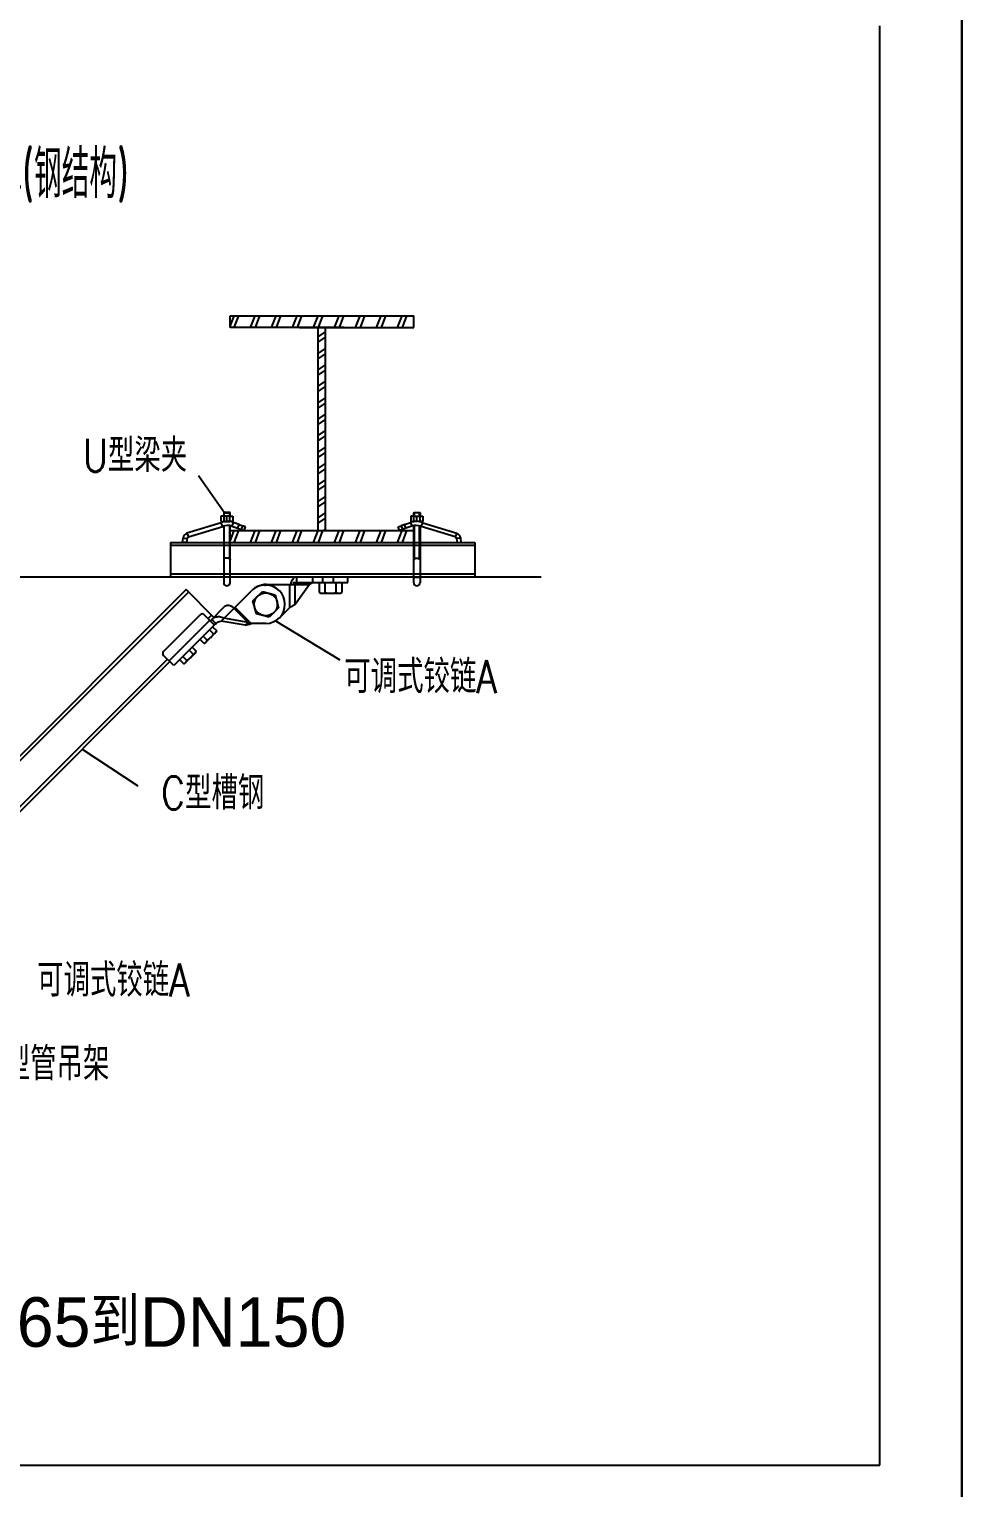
# Model space of a CAD drawing. Extents: x 1031190 to 1725648, y 733081 to 1571294.
# Drawn here: x 1161261 to 1172553, y 1205234 to 1222888 of the extents above; entities that cross this region are included whole.
import ezdxf

# ---------------------------------------------------------------- set-up
doc = ezdxf.new("R2010")
doc.units = 0
doc.header["$LTSCALE"] = 1000
doc.header["$MEASUREMENT"] = 0
doc.layers.add('A-文字', color=3, linetype='Continuous', lineweight=30)
for name, color, linetype in [('bz', 2, 'Continuous'), ('W_DIM', 4, 'Continuous'), ('walraven', 7, 'Continuous'), ('支架', 7, 'Continuous')]:
    doc.layers.add(name, color=color, linetype=linetype)
doc.styles.get("Standard").update_dxf_attribs({"font": 'gbenor.shx', "bigfont": 'gbcbig.shx'})
doc.styles.add('wwp100', font='txt.shx', dxfattribs={"width": 0.7, "height": 400, "bigfont": 'hztxt.shx'})
doc.styles.add('中西文等高字体', font='HZTXT_E.shx', dxfattribs={"width": 0.7, "height": 4, "bigfont": 'hztxt.shx'})
doc.dimstyles.get("Standard").update_dxf_attribs({"dimtxt": 0.18, "dimasz": 0.18, "dimexe": 0.18, "dimexo": 0.0625, "dimgap": 0.09, "dimtad": 0, "dimtih": 1, "dimtoh": 1, "dimdec": 4, "dimzin": 0, "dimdsep": 46, "dimtxsty": 'Standard', "dimcen": 0.09, "dimadec": 0, "dimazin": 0, "dimtfac": 1, "dimtdec": 4, "dimtofl": 0, "dimtmove": 0, "dimatfit": 3, "dimfxl": 0, "dimtolj": 1, "dimtzin": 0, "dimarcsym": 0})

msp = doc.modelspace()

# ---------------------------------------------------------------- linework, layer by layer
at = {"color": 7}
for p, q in [((1171560.2, 1205507.8), (1171560.2, 1222928.1)), ((1162973.2, 1216677.1), (1162973.2, 1216259.7)), ((1163693.4, 1216677.1), (1165916.5, 1216677.1)), ((1166655.1, 1216677.1), (1166655.1, 1216259.7)), ((1124743.3, 1205507.8), (1171560.2, 1205507.8))]:
    msp.add_line(p, q, dxfattribs=at)
for p, q in [((1163693.4, 1219291.4), (1163742.1, 1219418.1)), ((1163693.4, 1219418.1), (1165916.5, 1219418.1)), ((1163693.4, 1219275.6), (1163693.4, 1219418.1)), ((1163745.2, 1219275.6), (1163800, 1219418.1)), ((1163941.6, 1219275.6), (1163996.4, 1219418.1)), ((1163999.5, 1219275.6), (1164054.3, 1219418.1)), ((1164195.9, 1219275.6), (1164250.7, 1219418.1)), ((1164253.8, 1219275.6), (1164308.6, 1219418.1)), ((1164450.2, 1219275.6), (1164505, 1219418.1)), ((1164508.1, 1219275.6), (1164562.9, 1219418.1)), ((1164704.5, 1219275.6), (1164759.3, 1219418.1)), ((1164762.4, 1219275.6), (1164817.3, 1219418.1)), ((1164958.8, 1219275.6), (1165013.7, 1219418.1)), ((1165016.7, 1219275.6), (1165071.6, 1219418.1)), ((1165213.2, 1219275.6), (1165268, 1219418.1)), ((1165271.1, 1219275.6), (1165325.9, 1219418.1)), ((1165467.5, 1219275.6), (1165522.3, 1219418.1)), ((1165525.4, 1219275.6), (1165580.2, 1219418.1)), ((1165721.8, 1219275.6), (1165776.6, 1219418.1)), ((1165779.7, 1219275.6), (1165834.5, 1219418.1)), ((1165916.5, 1219275.6), (1165916.5, 1219418.1)), ((1164759.3, 1216819.7), (1164759.3, 1219275.6)), ((1164759.3, 1219163), (1164850.5, 1219223.1)), ((1164850.5, 1216819.7), (1164850.5, 1219275.6)), ((1164759.3, 1219098.3), (1164850.5, 1219158.5)), ((1164759.3, 1218963.9), (1164850.5, 1219024.1)), ((1164759.3, 1218899.3), (1164850.5, 1218959.5)), ((1164759.3, 1218764.9), (1164850.5, 1218825.1)), ((1164759.3, 1218700.3), (1164850.5, 1218760.5)), ((1164759.3, 1218565.9), (1164850.5, 1218626)), ((1164759.3, 1218501.3), (1164850.5, 1218561.4)), ((1164759.3, 1218366.9), (1164850.5, 1218427)), ((1164759.3, 1218302.2), (1164850.5, 1218362.4)), ((1164759.3, 1218167.8), (1164850.5, 1218228)), ((1164759.3, 1218103.2), (1164850.5, 1218163.4)), ((1164759.3, 1217968.8), (1164850.5, 1218029)), ((1164759.3, 1217904.2), (1164850.5, 1217964.4)), ((1164759.3, 1217769.8), (1164850.5, 1217829.9)), ((1164759.3, 1217705.2), (1164850.5, 1217765.3)), ((1164759.3, 1217570.8), (1164850.5, 1217630.9)), ((1164759.3, 1217506.1), (1164850.5, 1217566.3)), ((1164759.3, 1217371.7), (1164850.5, 1217431.9)), ((1164759.3, 1217307.1), (1164850.5, 1217367.3)), ((1164759.3, 1217172.7), (1164850.5, 1217232.9)), ((1164759.3, 1217108.1), (1164850.5, 1217168.3)), ((1164759.3, 1216973.7), (1164850.5, 1217033.8)), ((1164759.3, 1216909.1), (1164850.5, 1216969.2)), ((1163693.4, 1216819.7), (1165916.5, 1216819.7)), ((1163693.4, 1216692.9), (1163742.1, 1216819.7)), ((1163745.2, 1216677.1), (1163800, 1216819.7)), ((1163941.6, 1216677.1), (1163996.4, 1216819.7)), ((1163999.5, 1216677.1), (1164054.3, 1216819.7)), ((1164195.9, 1216677.1), (1164250.7, 1216819.7)), ((1164253.8, 1216677.1), (1164308.6, 1216819.7)), ((1164450.2, 1216677.1), (1164505, 1216819.7)), ((1164508.1, 1216677.1), (1164562.9, 1216819.7)), ((1164704.5, 1216677.1), (1164759.3, 1216819.7)), ((1164762.4, 1216677.1), (1164817.3, 1216819.7)), ((1164827.6, 1216819.7), (1164850.5, 1216834.8)), ((1164958.8, 1216677.1), (1165013.7, 1216819.7)), ((1165016.7, 1216677.1), (1165071.6, 1216819.7)), ((1165213.2, 1216677.1), (1165268, 1216819.7)), ((1165271.1, 1216677.1), (1165325.9, 1216819.7)), ((1165467.5, 1216677.1), (1165522.3, 1216819.7)), ((1165525.4, 1216677.1), (1165580.2, 1216819.7)), ((1165721.8, 1216677.1), (1165776.6, 1216819.7)), ((1165779.7, 1216677.1), (1165834.5, 1216819.7))]:
    msp.add_line(p, q)
at = {"linetype": 'Continuous'}
for p, q in [((1162973.2, 1216677.1), (1166655.1, 1216677.1)), ((1162973.2, 1216641.5), (1166655.1, 1216641.5)), ((1162973.2, 1216295.4), (1166655.1, 1216295.4)), ((1162973.2, 1216259.7), (1166655.1, 1216259.7)), ((1164452.4, 1216190), (1164498.9, 1216190)), ((1164498.9, 1216259.7), (1164498.9, 1216190)), ((1164498.9, 1216259.7), (1165119.5, 1216259.7)), ((1164498.9, 1216190), (1165119.5, 1216190)), ((1164690.9, 1216259.7), (1164690.9, 1216190)), ((1164814.1, 1216259.7), (1164814.1, 1216190)), ((1164945.2, 1216190), (1164945.2, 1216259.7)), ((1165119.5, 1216190), (1165119.5, 1216259.7)), ((1163160.2, 1216104.9), (1159975.4, 1212920)), ((1163189, 1216076.1), (1160004.1, 1212891.3)), ((1163497, 1215768.1), (1163160.2, 1216104.9)), ((1163584.2, 1215723.9), (1163951.9, 1216091.6)), ((1163970.8, 1215969), (1164084.7, 1216082.8)), ((1164084.7, 1216082.8), (1164240.1, 1216041.1)), ((1164116.2, 1216159.6), (1164126.3, 1216159.6)), ((1164133.5, 1216166.8), (1164653.5, 1216166.8)), ((1164240.1, 1216041.1), (1164281.8, 1215885.6)), ((1164416.7, 1215889.2), (1164416.7, 1216166.8)), ((1164653.5, 1216166.8), (1164482.4, 1215924.8)), ((1164482.4, 1215924.8), (1164482.4, 1216166.8)), ((1163455.9, 1215727), (1163627.8, 1215898.9)), ((1163740, 1215879.7), (1163911.1, 1215708.6)), ((1163948, 1215695), (1163751.6, 1215891.3)), ((1164012.5, 1215813.5), (1163970.8, 1215969)), ((1164281.8, 1215885.6), (1164168, 1215771.8)), ((1164416.7, 1215889.2), (1164290.6, 1215763)), ((1162889.2, 1215357.4), (1163332.7, 1215801)), ((1162954.9, 1215242.4), (1163447.7, 1215735.3)), ((1163520.5, 1215693), (1163012.4, 1215184.9)), ((1163502.8, 1215680.1), (1163382, 1215801)), ((1163468.3, 1215796.9), (1163427.2, 1215755.8)), ((1163520.5, 1215693), (1163471.2, 1215742.3)), ((1163482.5, 1215655.1), (1163531.4, 1215606.2)), ((1163876.3, 1215673.7), (1163584.2, 1215723.9)), ((1163911.1, 1215708.6), (1163619, 1215758.7)), ((1163876.3, 1215673.7), (1163911.1, 1215708.6)), ((1164126.3, 1215695), (1163948, 1215695)), ((1164168, 1215771.8), (1164012.5, 1215813.5)), ((1163330.8, 1215503.3), (1163379.7, 1215454.5)), ((1163368.7, 1215541.3), (1163417.6, 1215492.4)), ((1163393.5, 1215460.9), (1163524.9, 1215592.3)), ((1163444.6, 1215617.1), (1163493.5, 1215568.3)), ((1163524.9, 1215592.3), (1163531.4, 1215606.2)), ((1163012.4, 1215184.9), (1162889.2, 1215308.1)), ((1163122.3, 1215294.9), (1163171.2, 1215246)), ((1163147.1, 1215214.5), (1163278.5, 1215345.9)), ((1163198.2, 1215370.7), (1163247.1, 1215321.9)), ((1163236.1, 1215408.7), (1163285, 1215359.8)), ((1163278.5, 1215345.9), (1163285, 1215359.8)), ((1163393.5, 1215460.9), (1163379.7, 1215454.5)), ((1162934.4, 1215263), (1160817.3, 1213145.9)), ((1162963.1, 1215234.2), (1160846.1, 1213117.2)), ((1163084.4, 1215256.9), (1163133.2, 1215208)), ((1163147.1, 1215214.5), (1163133.2, 1215208))]:
    msp.add_line(p, q, dxfattribs=at)
msp.add_circle((1164126.3, 1215927.3), 139.4, dxfattribs=at)
for centre, radius, start, end in [((1164116.2, 1215927.3), 232.3, 90, 135), ((1164133.5, 1215934.5), 232.3, 90, 117.00029), ((1164126.3, 1215927.3), 232.3, 270, 90), ((1163357.4, 1215776.3), 34.8, 45, 135), ((1162913.8, 1215332.8), 34.8, 135, 225)]:
    msp.add_arc(centre, radius, start, end, dxfattribs=at)
for points, knots in [([(1164433.1, 1216166.8), (1164433.1, 1216178.8), (1164436.3, 1216202), (1164450, 1216232.4), (1164471.4, 1216254.1), (1164490.1, 1216259.7), (1164498.9, 1216259.7)], [0, 0, 0, 0, 0.2879693, 0.555344, 0.7905333, 1, 1, 1, 1]), ([(1164482.4, 1216166.8), (1164482.4, 1216172.5), (1164484.6, 1216183.1), (1164494.4, 1216190), (1164498.9, 1216190)], [0, 0, 0, 0, 0.5597603, 1, 1, 1, 1]), ([(1164692, 1216186), (1164688.3, 1216185), (1164674.7, 1216180.3), (1164662.1, 1216173), (1164653.5, 1216166.8)], [0, 0, 0, 0, 0.2652356, 1, 1, 1, 1]), ([(1163740, 1215879.7), (1163731.5, 1215888.2), (1163712.9, 1215902.4), (1163681.7, 1215914.2), (1163651.2, 1215914.3), (1163634, 1215905.1), (1163627.8, 1215898.9)], [0, 0, 0, 0, 0.2879707, 0.5553439, 0.7905323, 1, 1, 1, 1]), ([(1164482.4, 1215924.8), (1164472.8, 1215918.2), (1164451, 1215905.9), (1164428.6, 1215895), (1164416.7, 1215889.2)], [0, 0, 0, 0, 0.4682186, 1, 1, 1, 1]), ([(1163508, 1215766.1), (1163504.6, 1215764.8), (1163491.1, 1215758.8), (1163478.9, 1215750), (1163471.2, 1215742.3)], [0, 0, 0, 0, 0.2529073, 1, 1, 1, 1]), ([(1163520.5, 1215693), (1163516.8, 1215689.4), (1163513.1, 1215685.1), (1163504.5, 1215678.5), (1163502.8, 1215680.1)], [0, 0, 0, 0, 0.6932466, 1, 1, 1, 1]), ([(1163619, 1215758.7), (1163602, 1215767), (1163564.7, 1215777.6), (1163525.7, 1215773), (1163508, 1215766.1)], [0, 0, 0, 0, 0.5007687, 1, 1, 1, 1]), ([(1163520.5, 1215693), (1163529.3, 1215701.8), (1163549.6, 1215715.6), (1163572.9, 1215722), (1163584.2, 1215723.9)], [0, 0, 0, 0, 0.5225162, 1, 1, 1, 1]), ([(1163876.3, 1215673.7), (1163887.7, 1215675.8), (1163911.8, 1215682.6), (1163935.4, 1215690.7), (1163948, 1215695)], [0, 0, 0, 0, 0.4682186, 1, 1, 1, 1]), ([(1163948, 1215695), (1163944.8, 1215696), (1163932.3, 1215700), (1163919.9, 1215704.4), (1163911.1, 1215708.6)], [0, 0, 0, 0, 0.254643, 1, 1, 1, 1]), ([(1163402.3, 1215469.7), (1163403.9, 1215471.3), (1163410, 1215478.1), (1163414.7, 1215486.2), (1163417.6, 1215492.4)], [0, 0, 0, 0, 0.2463224, 1, 1, 1, 1]), ([(1163493.5, 1215568.3), (1163495.6, 1215569.3), (1163503.7, 1215573.3), (1163511.3, 1215578.7), (1163516.1, 1215583.5)], [0, 0, 0, 0, 0.2556987, 1, 1, 1, 1]), ([(1163516.1, 1215583.5), (1163517.7, 1215585.1), (1163523.8, 1215591.9), (1163528.5, 1215600), (1163531.4, 1215606.2)], [0, 0, 0, 0, 0.2463224, 1, 1, 1, 1]), ([(1163247.1, 1215321.9), (1163249.2, 1215322.8), (1163257.3, 1215326.9), (1163264.9, 1215332.3), (1163269.7, 1215337.1)], [0, 0, 0, 0, 0.2556987, 1, 1, 1, 1]), ([(1163269.7, 1215337.1), (1163271.3, 1215338.7), (1163277.4, 1215345.5), (1163282.1, 1215353.6), (1163285, 1215359.8)], [0, 0, 0, 0, 0.2463224, 1, 1, 1, 1]), ([(1163379.7, 1215454.5), (1163380.8, 1215455), (1163385.4, 1215457.2), (1163389.8, 1215459.8), (1163392.9, 1215461.9)], [0, 0, 0, 0, 0.2533457, 1, 1, 1, 1]), ([(1163133.2, 1215208), (1163134.4, 1215208.6), (1163139, 1215210.8), (1163143.3, 1215213.3), (1163146.5, 1215215.5)], [0, 0, 0, 0, 0.2533457, 1, 1, 1, 1]), ([(1163155.9, 1215223.3), (1163157.5, 1215224.9), (1163163.6, 1215231.7), (1163168.3, 1215239.7), (1163171.2, 1215246)], [0, 0, 0, 0, 0.2463224, 1, 1, 1, 1])]:
    msp.add_open_spline(points, degree=3, knots=knots, dxfattribs=at)
for points in [[(1164720.4, 1216190), (1164710.8, 1216190), (1164701.2, 1216188.6), (1164692, 1216186)], [(1163392.9, 1215461.9), (1163396.2, 1215464.2), (1163399.4, 1215466.8), (1163402.3, 1215469.7)], [(1163417.6, 1215492.4), (1163432.4, 1215502.6), (1163446.5, 1215513.9), (1163459.2, 1215526.6)], [(1163459.2, 1215526.6), (1163471.9, 1215539.3), (1163483.2, 1215553.5), (1163493.5, 1215568.3)], [(1163212.8, 1215280.2), (1163225.5, 1215292.9), (1163236.8, 1215307.1), (1163247.1, 1215321.9)], [(1163146.5, 1215215.5), (1163149.8, 1215217.8), (1163153, 1215220.4), (1163155.9, 1215223.3)], [(1163171.2, 1215246), (1163186, 1215256.2), (1163200.1, 1215267.5), (1163212.8, 1215280.2)]]:
    msp.add_open_spline(points, degree=3, dxfattribs=at)
at = {"layer": 'A-文字'}
msp.add_lwpolyline([(1101948.5, 1260917.1), (1172552.7, 1260917.1), (1172552.7, 1203515.5), (1101948.5, 1203515.5)], close=True, dxfattribs=at)
at = {"layer": 'bz'}
msp.add_line((1156340.2, 1216259.7), (1167458.4, 1216259.7), dxfattribs=at)
at = {"layer": 'walraven'}
for p, q in [((1165075.5, 1219275.6), (1163693.4, 1219275.6)), ((1164534.4, 1219275.6), (1165916.5, 1219275.6))]:
    msp.add_line(p, q, dxfattribs=at)
at = {"layer": 'walraven', "color": 7, "linetype": 'Continuous'}
for p, q in [((1163584, 1216912.8), (1163171.6, 1216786.7)), ((1163619.3, 1216992.9), (1163583.4, 1216992.9)), ((1163583.4, 1216992.9), (1163583.4, 1216930.7)), ((1163583.4, 1216930.7), (1163619.3, 1216930.7)), ((1163621.7, 1217040.1), (1163616.9, 1217035.3)), ((1163616.9, 1217035.3), (1163616.9, 1216992.8)), ((1163616.9, 1216930.7), (1163616.9, 1216924.6)), ((1163619.3, 1216992.9), (1163619.3, 1216930.7)), ((1163691, 1216992.9), (1163619.3, 1216992.9)), ((1163619.3, 1216930.7), (1163691, 1216930.7)), ((1163688.6, 1217040.1), (1163621.7, 1217040.1)), ((1163623.5, 1216924.6), (1163623.5, 1216930.7)), ((1163686.8, 1216928.6), (1163686.8, 1216930.7)), ((1163693.4, 1217035.3), (1163688.6, 1217040.1)), ((1163691, 1216930.7), (1163691, 1216992.9)), ((1163691, 1216992.9), (1163726.9, 1216992.9)), ((1163726.9, 1216930.7), (1163691, 1216930.7)), ((1163693.4, 1216992.8), (1163693.4, 1217035.3)), ((1163693.4, 1216930.7), (1163693.4, 1216928.6)), ((1163726.9, 1216992.9), (1163726.9, 1216930.7)), ((1163804.4, 1216892.2), (1163730.2, 1216919.2)), ((1163804.4, 1216892.2), (1163843.3, 1216878)), ((1165805.5, 1216892.2), (1165766.6, 1216878)), ((1165805.5, 1216892.2), (1165879.6, 1216919.2)), ((1165918.8, 1216992.9), (1165883, 1216992.9)), ((1165883, 1216992.9), (1165883, 1216930.7)), ((1165883, 1216930.7), (1165918.8, 1216930.7)), ((1165916.5, 1217035.3), (1165921.3, 1217040.1)), ((1165916.5, 1216992.8), (1165916.5, 1217035.3)), ((1165916.5, 1216930.7), (1165916.5, 1216928.6)), ((1165918.8, 1216930.7), (1165918.8, 1216992.9)), ((1165918.8, 1216992.9), (1165990.6, 1216992.9)), ((1165990.6, 1216930.7), (1165918.8, 1216930.7)), ((1165921.3, 1217040.1), (1165988.2, 1217040.1)), ((1165923.1, 1216928.6), (1165923.1, 1216930.7)), ((1165986.4, 1216924.6), (1165986.4, 1216930.7)), ((1165988.2, 1217040.1), (1165993, 1217035.3)), ((1165990.6, 1216992.9), (1165990.6, 1216930.7)), ((1165990.6, 1216992.9), (1166026.5, 1216992.9)), ((1166026.5, 1216930.7), (1165990.6, 1216930.7)), ((1165993, 1217035.3), (1165993, 1216992.8)), ((1165993, 1216930.7), (1165993, 1216924.6)), ((1166025.8, 1216912.8), (1166438.3, 1216786.7)), ((1166026.5, 1216992.9), (1166026.5, 1216930.7)), ((1163119.2, 1216681.3), (1163124.3, 1216728.8)), ((1163173.1, 1216724.6), (1163166.8, 1216677.1)), ((1163191.8, 1216743.4), (1163604.2, 1216869.5)), ((1163616.9, 1216874.7), (1163616.9, 1216237.1)), ((1163623.5, 1216466.5), (1163623.5, 1216874.7)), ((1163686.8, 1216880), (1163686.8, 1216466.5)), ((1163693.4, 1216237.1), (1163693.4, 1216880)), ((1163713.9, 1216874.3), (1163788, 1216847.3)), ((1163788, 1216847.3), (1163826.9, 1216833.1)), ((1163826.9, 1216833.1), (1163863.9, 1216819.7)), ((1163880.3, 1216864.6), (1163843.3, 1216878)), ((1163863.9, 1216819.7), (1163880.3, 1216864.6)), ((1165729.6, 1216864.6), (1165766.6, 1216878)), ((1165746, 1216819.7), (1165729.6, 1216864.6)), ((1165782.9, 1216833.1), (1165746, 1216819.7)), ((1165821.8, 1216847.3), (1165782.9, 1216833.1)), ((1165896, 1216874.3), (1165821.8, 1216847.3)), ((1165916.5, 1216237.1), (1165916.5, 1216880)), ((1165923.1, 1216880), (1165923.1, 1216466.5)), ((1165986.4, 1216466.5), (1165986.4, 1216874.7)), ((1165993, 1216874.7), (1165993, 1216237.1)), ((1166418.1, 1216743.4), (1166005.6, 1216869.5)), ((1166436.7, 1216724.6), (1166443.1, 1216677.1)), ((1166490.7, 1216681.3), (1166485.6, 1216728.8)), ((1163166.8, 1216677.1), (1163119.2, 1216681.3)), ((1166443.1, 1216677.1), (1166490.7, 1216681.3)), ((1163693.4, 1216485.3), (1163616.9, 1216485.3)), ((1163623.5, 1216485.3), (1163616.9, 1216462.5)), ((1163686.8, 1216485.3), (1163693.4, 1216462.5)), ((1165923.1, 1216485.3), (1165916.5, 1216462.5)), ((1165916.5, 1216485.3), (1165993, 1216485.3)), ((1165986.4, 1216485.3), (1165993, 1216462.5)), ((1163616.9, 1216255.9), (1163616.9, 1216189)), ((1163693.4, 1216189), (1163693.4, 1216255.9)), ((1165916.5, 1216189), (1165916.5, 1216255.9)), ((1165993, 1216255.9), (1165993, 1216189))]:
    msp.add_line(p, q, dxfattribs=at)
at = {"layer": 'walraven', "color": 1, "linetype": 'Continuous'}
for p, q in [((1163604.2, 1216869.5), (1163584, 1216912.8)), ((1163616.9, 1217035.3), (1163655.1, 1217035.3)), ((1163623.5, 1216992.8), (1163623.5, 1217040.1)), ((1163655.1, 1217035.3), (1163693.4, 1217035.3)), ((1163686.8, 1217040.1), (1163686.8, 1216992.8)), ((1163730.2, 1216919.2), (1163713.9, 1216874.3)), ((1163788, 1216847.3), (1163804.4, 1216892.2)), ((1165821.8, 1216847.3), (1165805.5, 1216892.2)), ((1165879.6, 1216919.2), (1165896, 1216874.3)), ((1165954.7, 1217035.3), (1165916.5, 1217035.3)), ((1165923.1, 1217040.1), (1165923.1, 1216992.8)), ((1165993, 1217035.3), (1165954.7, 1217035.3)), ((1165986.4, 1216992.8), (1165986.4, 1217040.1)), ((1166005.6, 1216869.5), (1166025.8, 1216912.8)), ((1163124.3, 1216728.8), (1163173.1, 1216724.6)), ((1163171.6, 1216786.7), (1163191.8, 1216743.4)), ((1163843.3, 1216878), (1163826.9, 1216833.1)), ((1165766.6, 1216878), (1165782.9, 1216833.1)), ((1166438.3, 1216786.7), (1166418.1, 1216743.4)), ((1166485.6, 1216728.8), (1166436.7, 1216724.6)), ((1165916.5, 1216255.9), (1165993, 1216255.9))]:
    msp.add_line(p, q, dxfattribs=at)
at = {"layer": 'walraven', "color": 3, "linetype": 'Continuous'}
for p, q in [((1163655.1, 1216930.7), (1163655.1, 1216992.9)), ((1165954.7, 1216930.7), (1165954.7, 1216992.9))]:
    msp.add_line(p, q, dxfattribs=at)
at = {"layer": 'walraven', "color": 7, "linetype": 'Continuous'}
for centre, radius, start, end in [((1163664.8, 1216739.5), 191.2, 70, 115), ((1163664.8, 1216739.5), 143.4, 70, 115), ((1165945, 1216739.5), 191.2, 65, 110), ((1165945, 1216739.5), 143.4, 65, 110), ((1163207.9, 1216708.7), 86, 115, 166.46965), ((1163207.9, 1216708.7), 86, 115, 166.46965), ((1163207.9, 1216708.7), 38.2, 115, 155.50346), ((1166401.9, 1216708.7), 38.2, 24.49654, 65), ((1166401.9, 1216708.7), 86, 13.53035, 65), ((1163655.1, 1216189), 38.2, 180, 0), ((1165954.7, 1216189), 38.2, 180, 0)]:
    msp.add_arc(centre, radius, start, end, dxfattribs=at)
at = {"layer": '支架', "color": 7, "linetype": 'Continuous'}
for p, q in [((1164776.8, 1216182.3), (1164790.3, 1216190)), ((1164776.8, 1216069.8), (1164776.8, 1216182.3)), ((1164790.3, 1216190), (1165033.5, 1216190)), ((1164844.3, 1216069.8), (1164844.3, 1216182.3)), ((1164979.4, 1216069.8), (1164979.4, 1216182.3)), ((1165033.5, 1216190), (1165046.9, 1216182.3)), ((1165046.9, 1216182.3), (1165046.9, 1216069.8)), ((1164776.8, 1216069.8), (1164790.3, 1216062)), ((1164790.3, 1216062), (1165033.5, 1216062)), ((1165033.5, 1216062), (1165046.9, 1216069.8))]:
    msp.add_line(p, q, dxfattribs=at)
for centre, radius, start, end in [((1164810.6, 1216112.7), 77.3, 64.11128, 115.88872), ((1164911.9, 1215892.4), 297.6, 76.88834, 103.11166), ((1165013.1, 1216112.7), 77.3, 64.11128, 115.88872), ((1164810.6, 1216139.4), 77.3, 244.11128, 295.88872), ((1164911.9, 1216359.7), 297.6, 256.88834, 283.11166), ((1165013.1, 1216139.4), 77.3, 244.11128, 295.88872)]:
    msp.add_arc(centre, radius, start, end, dxfattribs=at)

# ---------------------------------------------------------------- texts
at = {"color": 7, "width": 0.8}
msp.add_text('水管侧向及纵向支撑(钢结构)', height=580.8, dxfattribs=at).set_placement((1158162.7, 1220843.3))
at = {"layer": 'bz', "color": 7, "style": '中西文等高字体'}
msp.add_text('管径从DN65到DN150', height=600, dxfattribs=at).set_placement((1158152.2, 1206940.9))
at = {"layer": 'W_DIM', "color": 7, "style": 'wwp100', "width": 0.8}
for s, p in [('U型梁夹', (1161912.9, 1217529.7)), ('可调式铰链A', (1165076, 1214852.2)), ('C型槽钢', (1162860.6, 1213444.4)), ('可调式铰链A', (1161356.5, 1211179.2)), ('U型管吊架', (1160651.6, 1210165.8))]:
    msp.add_text(s, height=400, dxfattribs=at).set_placement(p)

# ---------------------------------------------------------------- leaders
at = {"color": 7}
msp.add_leader([(1163623.5, 1217040.1), (1163309.6, 1217481.3)], dimstyle='Standard', override={"dimgap": 100, "dimtad": 0}, dxfattribs=at)
for points in [[(1164244.6, 1215727.3), (1165021.3, 1215253.7)], [(1161904.6, 1214175.7), (1162575.6, 1213728.5)]]:
    msp.add_leader(points, dimstyle='Standard', override={"dimgap": 20, "dimtad": 0})

doc.saveas('drawing.dxf')
